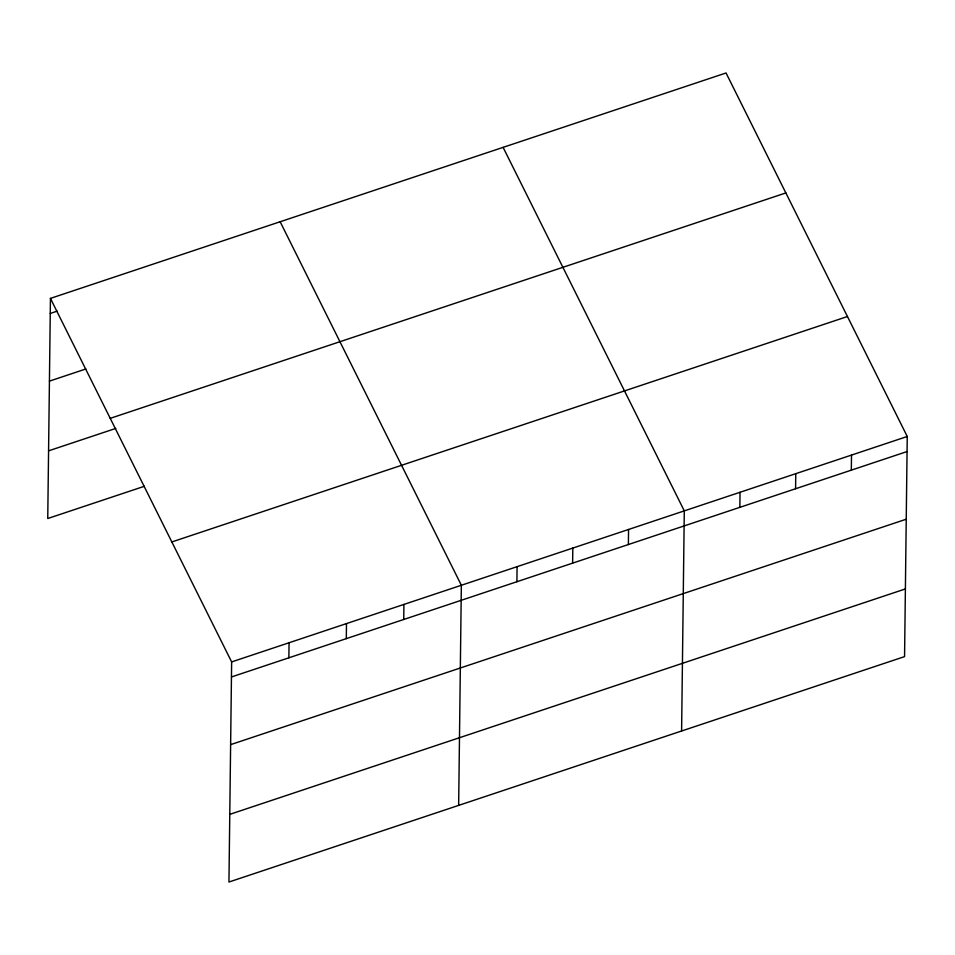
<?xml version="1.0" encoding="UTF-8"?>
<svg xmlns="http://www.w3.org/2000/svg" width="955" height="955" viewBox="0 0 955 955"><rect width="100%" height="100%" fill="white"/><g stroke="black" fill="none" stroke-linecap="round" stroke-linejoin="round"><path stroke-width="1.43" d="M50.436 298.39L231.635 661.911L228.949 882.026L904.564 656.61L907.25 436.483L726.051 72.974L50.436 298.39L47.75 518.517L144.396 486.274M288.876 657.804L289.055 642.739M346.307 638.644L346.486 623.579M403.726 619.485L403.917 604.42M458.651 805.387L461.349 585.26L280.149 221.751M516.894 581.726L517.085 566.661M572.63 563.128L572.821 548.063M628.378 544.529L628.557 529.464M681.607 730.993L684.293 510.877L503.106 147.357M739.85 507.332L740.029 492.279M795.587 488.745L795.778 473.68M851.323 470.147L851.514 455.081M50.257 313.455L57.264 311.115M49.433 381.129L85.843 368.976M110.231 418.35L785.846 192.934M48.574 450.844L115.806 428.413M171.84 541.951L847.455 316.523M231.635 661.911L907.25 436.483M231.444 676.964L907.071 451.548M230.621 744.637L906.235 519.222M229.773 814.364L905.388 588.937"/></g></svg>
